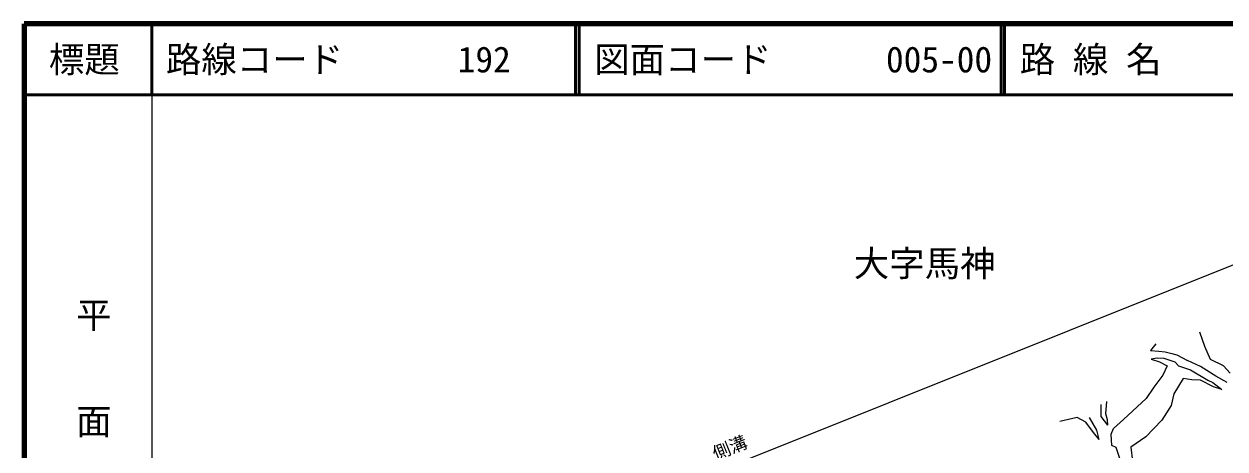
# Model space of a CAD drawing. Units: millimetres, scale not verified. Extents: x 40000 to 680000, y 20000 to 380000.
# Drawn here: x 40000 to 209316, y 320017 to 380000 of the extents above; entities that cross this region are included whole.
import ezdxf
from ezdxf.enums import TextEntityAlignment as Align

# ---------------------------------------------------------------- set-up
doc = ezdxf.new("R2010")
doc.units = ezdxf.units.MM
doc.header["$LTSCALE"] = 1000
for name, color, linetype, lineweight in [('M-BGD', 7, 'Continuous', 13), ('M-STR-HTXT', 7, 'Continuous', 13), ('M-TTL', 2, 'Continuous', 140), ('M-TTL-BAND', 7, 'Continuous', 13), ('M-TTL-LINE', 7, 'Continuous', 50), ('M-TTL-TXT', 7, 'Continuous', 50)]:
    doc.layers.add(name, color=color, linetype=linetype, lineweight=lineweight)
doc.layers.add('M-BMK-HTXT', color=7, linetype='Continuous')
doc.styles.add('@ＭＳ ゴシック', font='')
doc.styles.add('ＭＳ ゴシック', font='')
doc.styles.get('@ＭＳ ゴシック').set_extended_font_data('@MS Gothic')
doc.styles.get('ＭＳ ゴシック').set_extended_font_data('MS Gothic')

msp = doc.modelspace()

# ---------------------------------------------------------------- linework, layer by layer
at = {"layer": 'M-BGD'}
for p, q in [((206486.1, 334469.2), (205749.9, 336518)), ((199544.3, 334870), (198814, 333900.4)), ((198814, 333900.4), (200010.6, 333828)), ((200010.6, 333828), (200881.6, 333728.8)), ((200881.6, 333728.8), (201806.2, 333512.2)), ((207295.6, 332628.2), (206486.1, 334469.2)), ((199773.3, 332816.6), (198931.9, 332705.7)), ((198931.9, 332705.7), (200065.5, 332326.4)), ((200743.6, 332786.8), (199773.3, 332816.6)), ((200065.5, 332326.4), (201168.9, 331746.9)), ((202281.3, 332292.3), (200743.6, 332786.8)), ((201806.2, 333512.2), (202511.5, 333291.2)), ((202281.3, 332292.3), (202769.7, 331764.2)), ((202511.5, 333291.2), (204031.3, 332497.6)), ((205863, 331645.5), (204031.3, 332497.6)), ((209119.7, 331765.3), (207295.6, 332628.2)), ((200564.9, 330445.1), (199262.4, 328732.2)), ((201168.9, 331746.9), (200564.9, 330445.1)), ((202769.7, 331764.2), (204472.5, 331174.2)), ((204472.5, 331174.2), (206881.7, 329740.2)), ((208043.2, 330303.6), (205863, 331645.5)), ((209634.8, 329411.8), (208043.2, 330303.6)), ((210056.3, 330712), (209119.7, 331765.3)), ((199262.4, 328732.2), (198227.5, 327128.9)), ((203399.2, 329952.2), (202111.8, 327815)), ((204642.1, 329769.6), (203399.2, 329952.2)), ((205865, 329712.7), (204642.1, 329769.6)), ((207681.4, 328771.2), (205865, 329712.7)), ((206881.7, 329740.2), (207582, 329393.3)), ((207582, 329393.3), (208869.1, 328396.6)), ((208869.1, 328396.6), (207681.4, 328771.2)), ((194995.6, 324197.1), (198227.5, 327128.9)), ((202111.8, 327815), (201708.4, 326148.1)), ((191867.1, 324594.7), (191872.4, 326300.2)), ((192509.4, 324997.7), (192666.5, 326738.4)), ((201708.4, 326148.1), (200427, 324087.8)), ((188494.7, 324450.5), (186025.9, 323904)), ((189715.6, 323806.2), (188494.7, 324450.5)), ((190757.6, 322348.8), (189715.6, 323806.2)), ((191267.1, 322664.9), (190237.3, 324457)), ((192805.2, 323393.6), (191867.1, 324594.7)), ((192748.9, 324146.2), (192509.4, 324997.7)), ((192805.2, 323393.6), (192748.9, 324146.2)), ((193620, 322914.1), (194995.6, 324197.1)), ((200427, 324087.8), (198170.3, 321724.4)), ((191577.9, 321366.5), (190757.6, 322348.8)), ((191577.9, 321366.5), (191267.1, 322664.9)), ((193250.1, 322113.8), (193620, 322914.1)), ((193374.1, 320508.9), (193250.1, 322113.8)), ((198170.3, 321724.4), (196063.8, 320297.4)), ((193976.8, 320207.6), (193374.1, 320508.9)), ((194501.1, 318683.9), (193976.8, 320207.6)), ((196063.8, 320297.4), (196266.5, 318293.5))]:
    msp.add_line(p, q, dxfattribs=at)
at = {"layer": 'M-STR-HTXT'}
msp.add_line((218830.4, 349357.1), (63607.9, 287153.3), dxfattribs=at)
at = {"layer": 'M-TTL'}
for p, q in [((40000, 379999.9), (40000, 20000)), ((679999.9, 379999.9), (40000, 379999.9))]:
    msp.add_line(p, q, dxfattribs=at)
at = {"layer": 'M-TTL-BAND'}
msp.add_line((58000, 369999.9), (58000, 20000), dxfattribs=at)
at = {"layer": 'M-TTL-LINE'}
for p, q in [((58000, 379999.9), (58000, 369999.9)), ((117750, 379999.9), (117750, 369999.9)), ((118250, 379999.9), (118250, 369999.9)), ((177750, 379999.9), (177750, 369999.9)), ((178250, 379999.9), (178250, 369999.9)), ((40000, 369999.9), (679999.9, 369999.9))]:
    msp.add_line(p, q, dxfattribs=at)

# ---------------------------------------------------------------- texts
at = {"layer": 'M-BMK-HTXT', "style": 'ＭＳ ゴシック'}
msp.add_text('大字馬神', height=3666, dxfattribs=at).set_placement((156975.3, 343273.3), align=Align.BOTTOM_LEFT)
at = {"layer": 'M-STR-HTXT', "style": 'ＭＳ ゴシック'}
msp.add_text('側溝', height=1833, rotation=21.838, dxfattribs=at).set_placement((137726.2, 317920.2), align=Align.BOTTOM_LEFT)
at = {"layer": 'M-TTL-BAND', "style": '@ＭＳ ゴシック'}
msp.add_text('平\u3000\u3000面\u3000\u3000図', height=3666, rotation=270, dxfattribs=at).set_placement((49777, 306474.7), align=Align.MIDDLE_RIGHT)
at = {"layer": 'M-TTL-TXT', "style": 'ＭＳ ゴシック'}
msp.add_text('標題', height=3666, dxfattribs=at).set_placement((48500, 374999.9), align=Align.MIDDLE_CENTER)
for s, p in [('路線コード', (60000, 374999.9)), ('192', (101142, 374999.9)), ('図面コード', (120379.6, 374999.9)), ('005-00', (161521, 374999.9)), ('路 線 名', (180379.5, 374999.9))]:
    msp.add_text(s, height=3666, dxfattribs=at).set_placement(p, align=Align.MIDDLE_LEFT)

doc.saveas('drawing.dxf')
